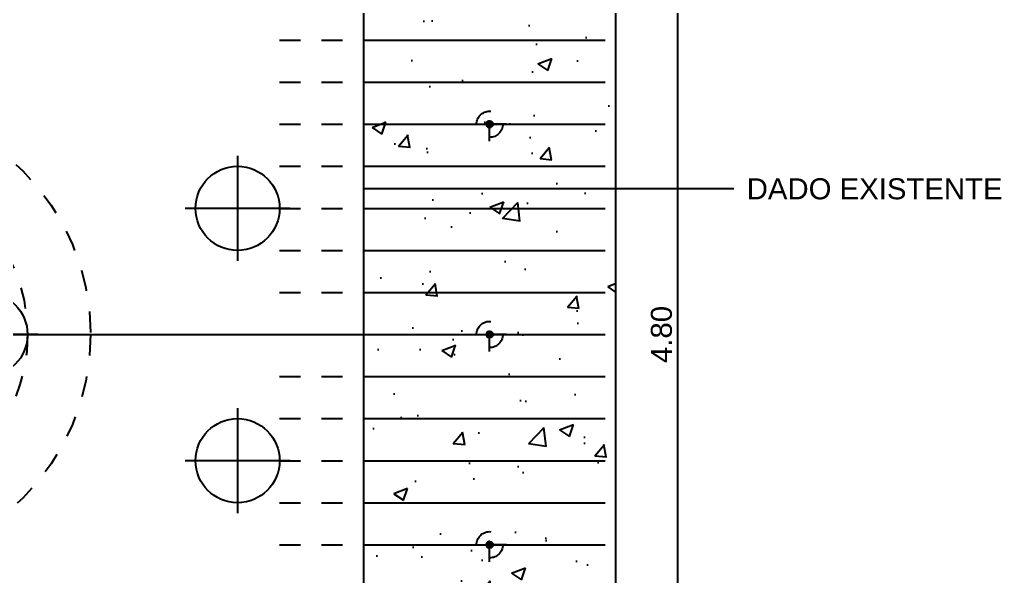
# Model space of a CAD drawing. Header units: millimetres. Extents: x 569 to 667, y -103 to 12.
# Drawn here: x 627.961 to 632.635, y -94.004 to -91.356 of the extents above; entities that cross this region are included whole.
import ezdxf

# ---------------------------------------------------------------- set-up
doc = ezdxf.new("R2010")
doc.units = ezdxf.units.MM
doc.header["$LTSCALE"] = 0.0003
doc.header["$PDMODE"] = 2
doc.header["$PDSIZE"] = -3
for name, pattern in [('CENTER', [50.8, 31.75, -6.35, 6.35, -6.35]), ('DASHDOT', [1, 0.5, -0.25, 0, -0.25]), ('HIDDEN', [9.525, 6.35, -3.175])]:
    doc.linetypes.add(name, pattern=pattern)
for name, color, linetype in [('EE-CENTROS', 8, 'CENTER'), ('EE-PILOTE', 3, 'Continuous'), ('RE-DADO', 130, 'Continuous'), ('RE-PROYECCION', 252, 'HIDDEN'), ('SIM-ACHURADO', 8, 'Continuous'), ('SIM-CONCRETO', 4, 'Continuous'), ('SIM-COTAS', 1, 'Continuous'), ('SIM-OCULTAS', 8, 'HIDDEN'), ('SIM-REFUERZO', 6, 'Continuous')]:
    doc.layers.add(name, color=color, linetype=linetype)
doc.styles.add('ARIAL EE', font='arial.ttf')
doc.dimstyles.new('RE - STANDAR', dxfattribs={"dimtxt": 0.002, "dimasz": 0.0015, "dimexe": 0.001, "dimexo": 0.0015, "dimgap": 0.0005, "dimtad": 1, "dimzin": 4, "dimdsep": 46, "dimtxsty": 'ARIAL EE', "dimcen": 0, "dimclrd": 1, "dimclre": 1, "dimclrt": 2, "dimadec": 0, "dimazin": 0, "dimtfac": 1, "dimtix": 1, "dimtofl": 0, "dimtmove": 1, "dimatfit": 2, "dimfxl": 0.0015, "dimtolj": 1, "dimtzin": 4, "dimlwd": -1, "dimlwe": -1, "dimarcsym": 2})

# ---------------------------------------------------------------- blocks, each defined once
blk = doc.blocks.new('PILOTE-2')
at = {"layer": 'SIM-ACHURADO', "transparency": 33554687}
for points in [[(0, 0.25), (0, -0.25)], [(0.25, 0), (-0.25, 0)]]:
    blk.add_lwpolyline(points, dxfattribs=at)
blk.add_circle((0, 0), 0.2, dxfattribs=at)
blk = doc.blocks.new('DADO 14')
at = {"layer": 'SIM-ACHURADO', "transparency": 33554687}
blk.add_line((-2.8225, 0.0001), (2.964, 0.0001), dxfattribs=at)
blk.add_lwpolyline([(-2.4, 2.4001), (2.4, 2.4001), (2.4, -2.3999), (-2.4, -2.3999)], close=True, dxfattribs=at)
for p in [(1.8, 0.6001), (0.6, 0), (1.8, -0.5999)]:
    blk.add_blockref('PILOTE-2', p, dxfattribs=at)
blk = doc.blocks.new('enciente')
at = {"layer": 'SIM-ACHURADO', "transparency": 33554687}
h = blk.add_hatch(dxfattribs=at)
h.set_pattern_fill('AR-CONC', color=256, scale=0.0037)
h.paths.add_polyline_path([(651.4032, -89.2536), (644.2032, -89.2536), (644.2032, -96.4536), (651.4032, -96.4536)])
h.paths.add_polyline_path([(650.2032, -90.4536), (650.2032, -95.2536), (645.4032, -95.2536), (645.4032, -90.4536)], flags=16)
at = {"layer": 'RE-PROYECCION', "transparency": 33554687}
for radius in [1.1, 0.8]:
    blk.add_circle((647.8032, -92.8538), radius, dxfattribs=at)
at = {"layer": 'SIM-CONCRETO', "color": 7, "transparency": 33554687}
for points in [[(644.2032, -89.2536), (651.4032, -89.2536), (651.4032, -96.4536), (644.2032, -96.4536)], [(645.4032, -90.4536), (650.2032, -90.4536), (650.2032, -95.2536), (645.4032, -95.2536)]]:
    blk.add_lwpolyline(points, close=True, dxfattribs=at)
at = {"layer": 'SIM-OCULTAS', "transparency": 33554687}
for p, q in [((649.8032, -91.4538), (650.2032, -91.4538)), ((649.8032, -91.6538), (650.2032, -91.6538)), ((649.8032, -91.8538), (650.2032, -91.8538)), ((649.8032, -92.0538), (650.2032, -92.0538)), ((649.8032, -92.2538), (650.2032, -92.2538)), ((649.8032, -92.4538), (650.2032, -92.4538)), ((649.8032, -92.6538), (650.2032, -92.6538)), ((649.8032, -92.8538), (650.2032, -92.8538)), ((649.8032, -93.0538), (650.2032, -93.0538)), ((649.8032, -93.2538), (650.2032, -93.2538)), ((649.8032, -93.4538), (650.2032, -93.4538)), ((649.8032, -93.6538), (650.2032, -93.6538)), ((649.8032, -93.8538), (650.2032, -93.8538))]:
    blk.add_line(p, q, dxfattribs=at)
at = {"layer": 'SIM-REFUERZO', "transparency": 33554687}
for p, q in [((650.2032, -91.4538), (651.3532, -91.4538)), ((650.2032, -91.6538), (651.3532, -91.6538)), ((650.2032, -91.8538), (651.3532, -91.8538)), ((650.2032, -92.0538), (651.3532, -92.0538)), ((650.2032, -92.2538), (651.3532, -92.2538)), ((650.2032, -92.4538), (651.3532, -92.4538)), ((650.2032, -92.6538), (651.3532, -92.6538)), ((650.2032, -92.8538), (651.3532, -92.8538)), ((650.2032, -93.0538), (651.3532, -93.0538)), ((650.2032, -93.2538), (651.3532, -93.2538)), ((650.2032, -93.4538), (651.3532, -93.4538)), ((650.2032, -93.6538), (651.3532, -93.6538)), ((650.2032, -93.8538), (651.3532, -93.8538))]:
    blk.add_line(p, q, dxfattribs=at)
blk = doc.blocks.new('micros')
at = {"layer": 'SIM-REFUERZO', "transparency": 33554687}
h = blk.add_hatch(dxfattribs=at)
h.set_pattern_fill('ANGLE', color=256)
h.set_pattern_definition([(0, (0, 0), (0, 6.985), [5.08, -1.905]), (90, (0, 0), (-6.985, 4e-16), [5.08, -1.905])])
h.paths.add_polyline_path([(652.3929, -88.2891, 1), (652.4247, -88.2891, 1)])
h = blk.add_hatch(color=256, dxfattribs=at)
h.dxf.hatch_style = 1
h.paths.add_polyline_path([(652.3929, -88.2891, 1), (652.4247, -88.2891, 1)])
at = {"layer": 'EE-CENTROS', "transparency": 33554687}
for points in [[(652.4088, -88.2088), (652.4088, -88.3694)], [(652.4891, -88.2891), (652.3285, -88.2891)]]:
    blk.add_lwpolyline(points, dxfattribs=at)
at = {"layer": 'EE-PILOTE', "linetype": 'DASHDOT', "transparency": 33554687}
blk.add_circle((652.4088, -88.2891), 0.0625, dxfattribs=at)
at = {"layer": 'SIM-REFUERZO', "transparency": 33554687}
blk.add_circle((652.4088, -88.2891), 0.0159, dxfattribs=at)
blk = doc.blocks.new('*D52')
at = {"layer": 'DEFPOINTS', "color": 0, "transparency": 16777216}
for p in [(630.7983, -90.4536), (630.7983, -95.2536), (631.0929, -95.2536)]:
    blk.add_point(p, dxfattribs=at)
at = {"layer": 'SIM-COTAS', "color": 1, "transparency": 16777216}
for p, q in [((630.8733, -90.4536), (631.1429, -90.4536)), ((631.0929, -90.5286), (631.0929, -95.1786)), ((630.8733, -95.2536), (631.1429, -95.2536))]:
    blk.add_line(p, q, dxfattribs=at)
for points in [[(631.0804, -90.5286), (631.1054, -90.5286), (631.0929, -90.4536)], [(631.0804, -95.1786), (631.1054, -95.1786), (631.0929, -95.2536)]]:
    blk.add_solid(points, dxfattribs=at)
at = {"layer": 'SIM-COTAS', "color": 2, "transparency": 16777216, "insert": (631.0168, -92.8536), "char_height": 0.1, "attachment_point": 5, "rotation": 90, "style": 'ARIAL EE'}
blk.add_mtext('\\A1;4.80', dxfattribs=at)

msp = doc.modelspace()

# ---------------------------------------------------------------- block references
at = {"layer": 'RE-DADO', "transparency": 33554687}
msp.add_blockref('DADO 14', (627.1983, -92.8538), dxfattribs=at)
at = {"layer": 'SIM-COTAS', "transparency": 33554687}
msp.add_blockref('enciente', (-20.6049, 0), dxfattribs=at)
at = {"layer": 'SIM-COTAS', "transparency": 33554687, "rotation": 270}
for p in [(718.4874, 560.5551), (718.4874, 559.5551), (718.4874, 558.5551)]:
    msp.add_blockref('micros', p, dxfattribs=at)

# ---------------------------------------------------------------- texts
at = {"layer": 'SIM-COTAS', "color": 2, "transparency": 33554687, "insert": (631.4223, -92.2121), "char_height": 0.1, "width": 1.723854, "attachment_point": 7, "style": 'ARIAL EE'}
msp.add_mtext('\\A1;DADO EXISTENTE ', dxfattribs=at)

# ---------------------------------------------------------------- dimensions: what is measured, and where the dimension line sits
at = {"layer": 'SIM-COTAS', "transparency": 33554687}
dim = msp.add_linear_dim(base=(631.0929, -95.2536), p1=(630.7983, -90.4536), p2=(630.7983, -95.2536), angle=90, dimstyle='RE - STANDAR', dxfattribs=at)
dim.commit()
dim.dimension.update_dxf_attribs({"geometry": '*D52', "text_midpoint": (631.0168, -92.8536)})

# ---------------------------------------------------------------- leaders
at = {"layer": 'SIM-COTAS', "transparency": 33554687, "annotation_type": 0, "has_hookline": 1, "hookline_direction": 1, "horizontal_direction": (-1, 0, 0)}
msp.add_leader([(629.5983, -92.159), (631.3203, -92.159), (631.361, -92.1593)], dimstyle='RE - STANDAR', override={"dimscale": 0, "dimgap": 0.0005, "dimtad": 0}, dxfattribs=at)

doc.saveas('drawing.dxf')
